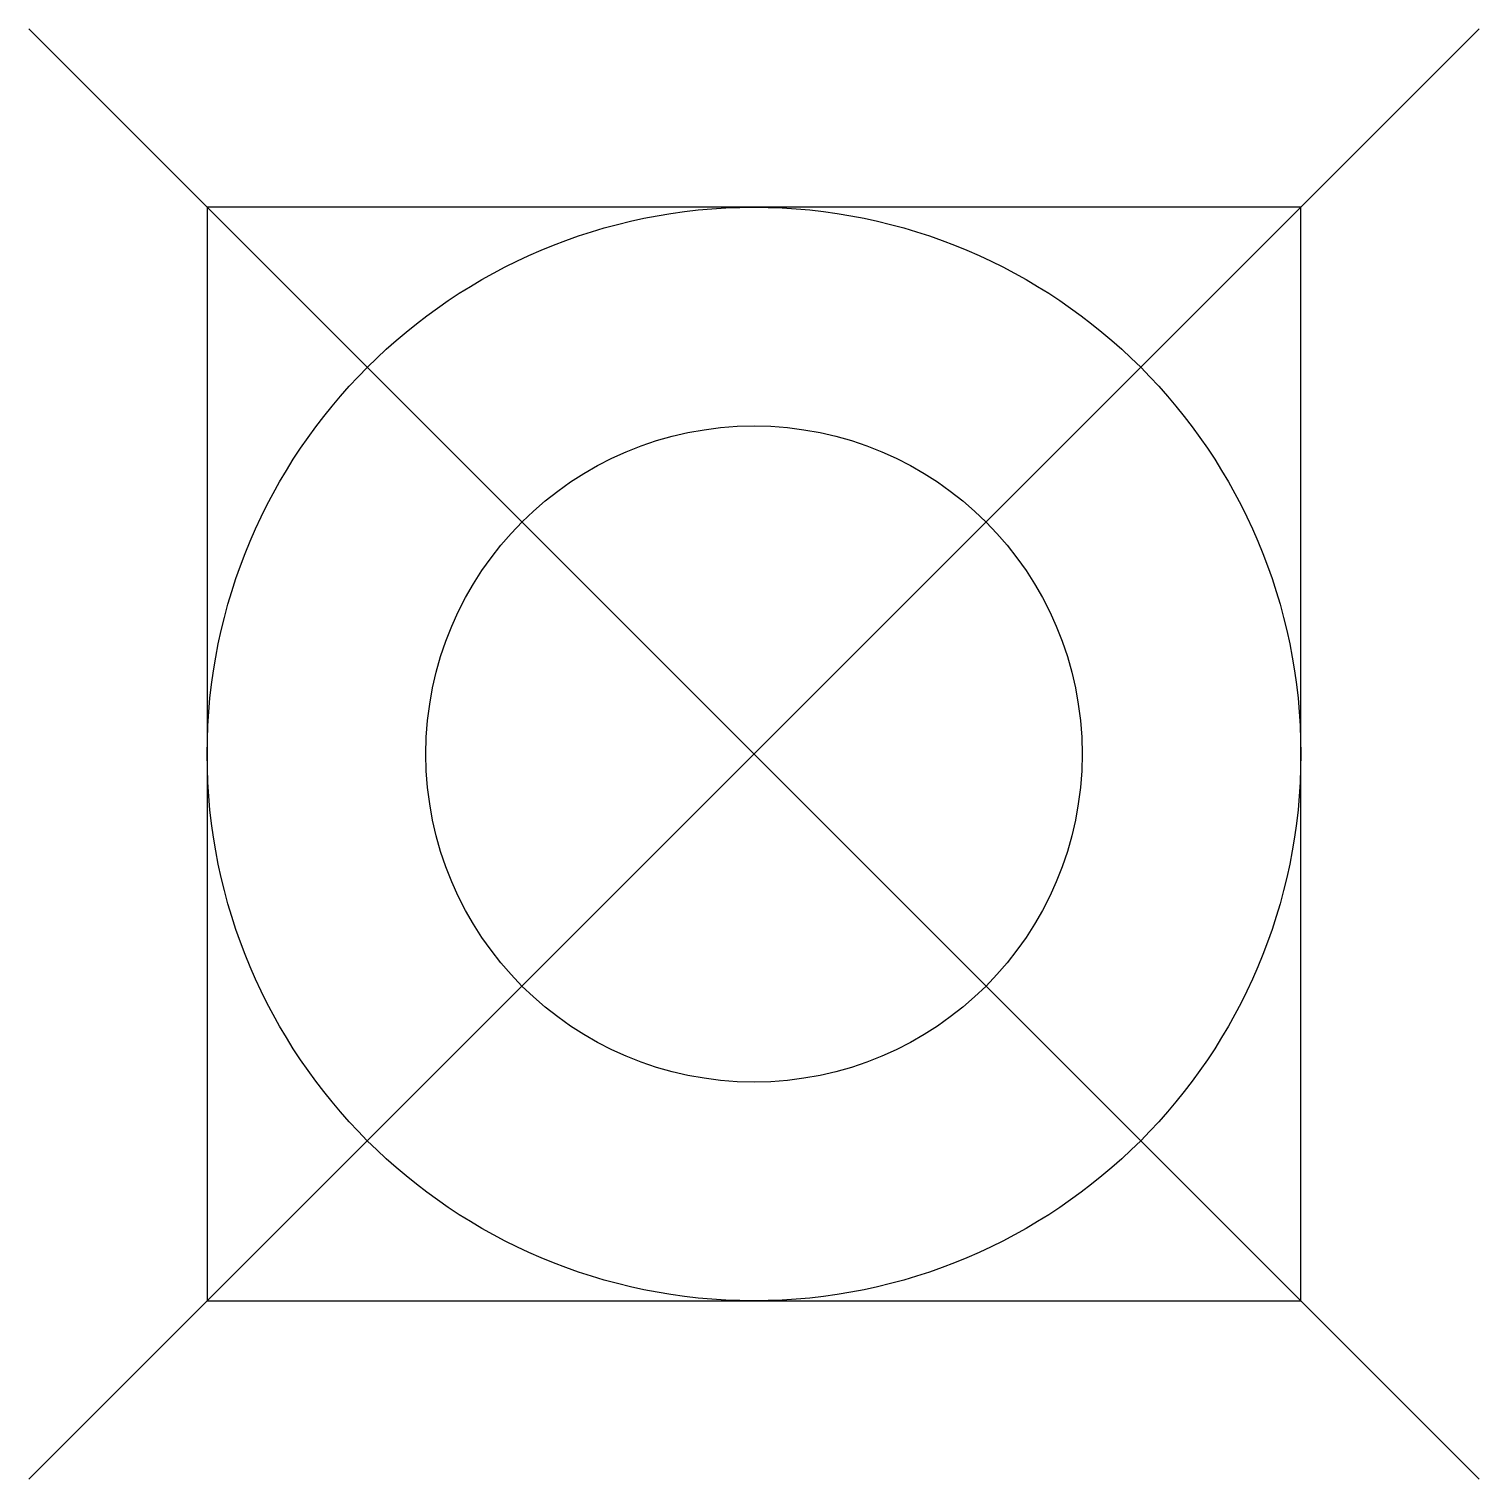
# Model space of a CAD drawing. Header units: metres. Extents: x -2.65 to 2.65, y -2.65 to 2.65.
import ezdxf

# ---------------------------------------------------------------- set-up
doc = ezdxf.new("R2010")
doc.units = ezdxf.units.M
doc.layers.get('0').update_dxf_attribs({"color": 150})

msp = doc.modelspace()

# ---------------------------------------------------------------- linework, layer by layer
for p, q in [((-2.6517, -2.6517), (2.6517, 2.6517)), ((2.6517, -2.6517), (-2.6517, 2.6517))]:
    msp.add_line(p, q)
msp.add_lwpolyline([(-2, -2), (2, -2), (2, 2), (-2, 2)], close=True)
for radius in [2, 1.2]:
    msp.add_circle((0, 0), radius)

doc.saveas('drawing.dxf')
